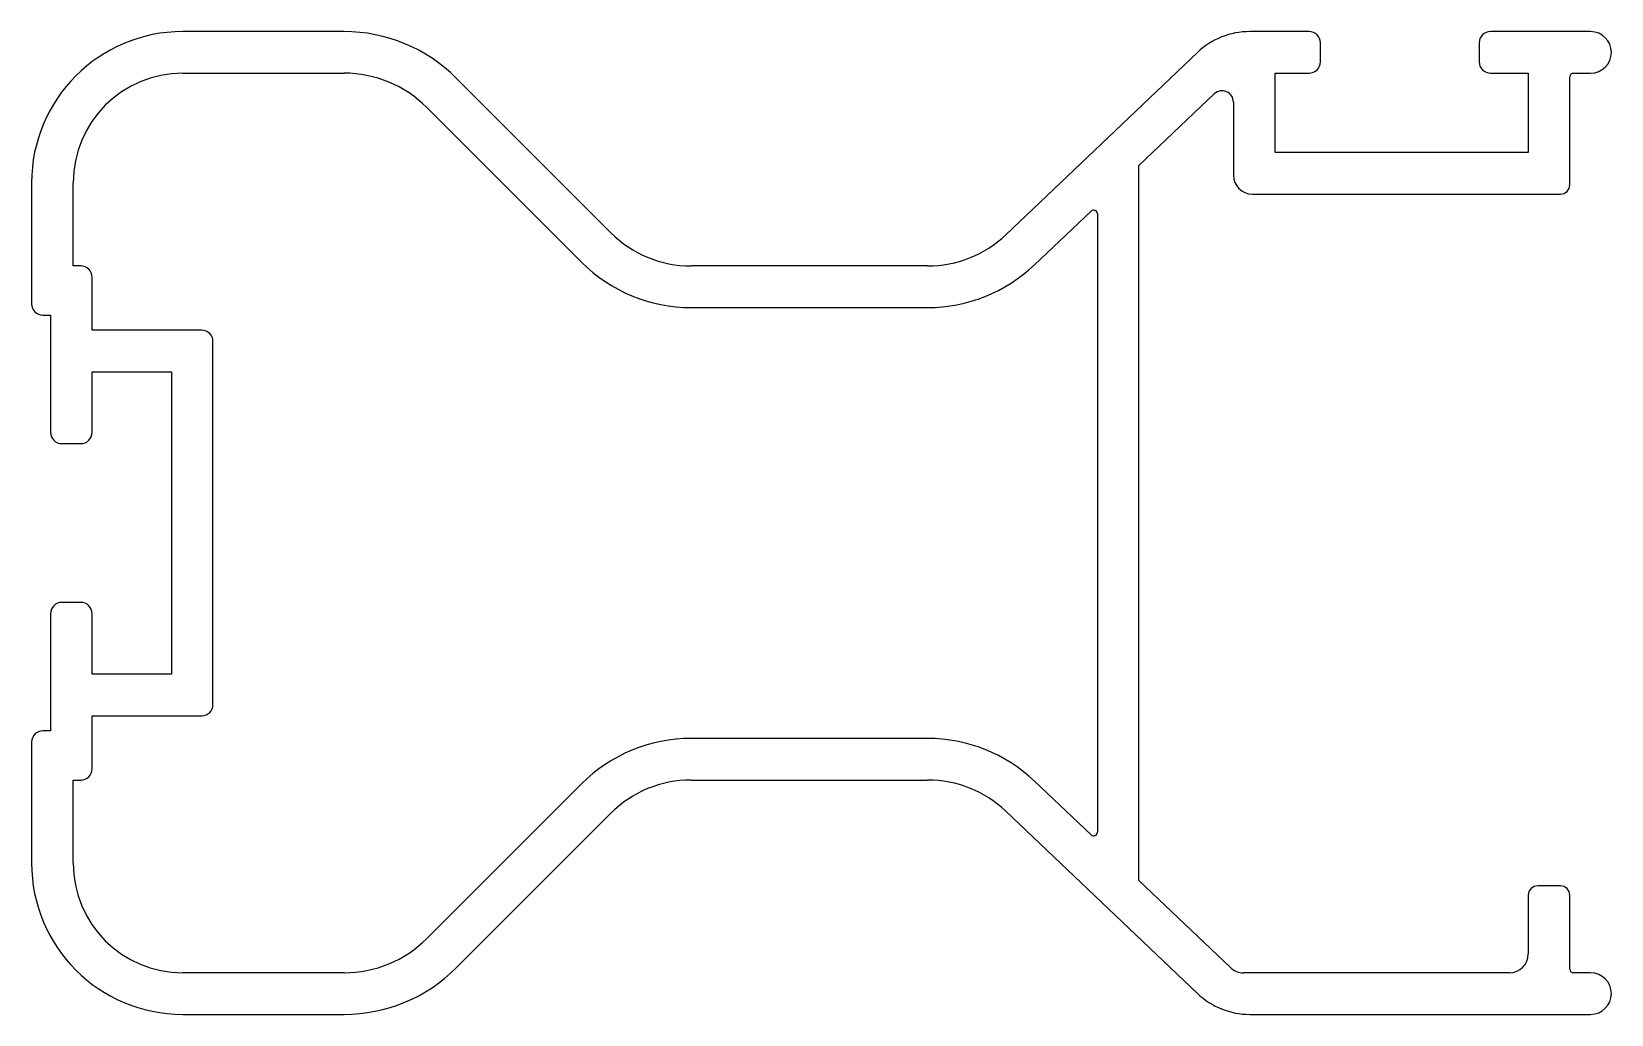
# Model space of a CAD drawing. Extents: x 2352 to 2393.8, y 1883.3 to 1909.3.
import ezdxf

# ---------------------------------------------------------------- set-up
doc = ezdxf.new("R2010")
doc.units = 0
doc.layers.get('0').update_dxf_attribs({"linetype": 'CONTINUOUS'})

msp = doc.modelspace()

# ---------------------------------------------------------------- linework, layer by layer
for p, q in [((2360.279, 1909.315), (2356.012, 1909.315)), ((2385.812, 1909.315), (2384.242, 1909.315)), ((2386.112, 1908.515), (2386.112, 1909.015)), ((2390.312, 1909.015), (2390.312, 1908.515)), ((2393.262, 1909.315), (2390.612, 1909.315)), ((2382.864, 1908.765), (2377.787, 1903.94)), ((2356.012, 1908.215), (2360.279, 1908.215)), ((2384.912, 1906.115), (2384.912, 1908.215)), ((2384.912, 1908.215), (2385.812, 1908.215)), ((2390.612, 1908.215), (2391.612, 1908.215)), ((2391.612, 1908.215), (2391.612, 1906.115)), ((2392.812, 1908.215), (2393.262, 1908.215)), ((2367.34, 1903.993), (2363.249, 1908.085)), ((2392.712, 1905.265), (2392.712, 1908.115)), ((2381.312, 1905.773), (2383.306, 1907.667)), ((2383.812, 1907.449), (2383.812, 1905.515)), ((2362.471, 1907.307), (2366.562, 1903.216)), ((2391.612, 1906.115), (2384.912, 1906.115)), ((2381.312, 1886.857), (2381.312, 1905.773)), ((2352.012, 1905.315), (2352.012, 1902.115)), ((2353.112, 1903.115), (2353.112, 1905.315)), ((2384.312, 1905.015), (2392.462, 1905.015)), ((2378.544, 1903.142), (2380.044, 1904.567)), ((2380.212, 1904.494), (2380.212, 1888.135)), ((2353.312, 1903.115), (2353.112, 1903.115)), ((2353.612, 1901.415), (2353.612, 1902.815)), ((2375.72, 1903.115), (2369.461, 1903.115)), ((2369.461, 1902.015), (2375.72, 1902.015)), ((2352.312, 1901.815), (2352.512, 1901.815)), ((2352.512, 1901.815), (2352.512, 1898.715)), ((2356.512, 1901.415), (2353.612, 1901.415)), ((2356.812, 1891.515), (2356.812, 1901.115)), ((2353.612, 1898.715), (2353.612, 1900.315)), ((2353.612, 1900.315), (2355.712, 1900.315)), ((2355.712, 1900.315), (2355.712, 1892.315)), ((2352.812, 1898.415), (2353.312, 1898.415)), ((2353.312, 1894.215), (2352.812, 1894.215)), ((2352.512, 1893.915), (2352.512, 1890.815)), ((2353.612, 1892.315), (2353.612, 1893.915)), ((2355.712, 1892.315), (2353.612, 1892.315)), ((2353.612, 1889.815), (2353.612, 1891.215)), ((2353.612, 1891.215), (2356.512, 1891.215)), ((2352.512, 1890.815), (2352.312, 1890.815)), ((2375.72, 1890.615), (2369.461, 1890.615)), ((2352.012, 1890.515), (2352.012, 1887.315)), ((2353.112, 1887.315), (2353.112, 1889.515)), ((2353.112, 1889.515), (2353.312, 1889.515)), ((2366.562, 1889.414), (2362.471, 1885.323)), ((2369.461, 1889.515), (2375.72, 1889.515)), ((2380.044, 1888.062), (2378.544, 1889.487)), ((2363.249, 1884.545), (2367.34, 1888.636)), ((2377.787, 1888.689), (2382.864, 1883.865)), ((2383.738, 1884.552), (2381.312, 1886.857)), ((2391.612, 1886.465), (2391.612, 1884.915)), ((2392.462, 1886.715), (2391.862, 1886.715)), ((2392.712, 1884.515), (2392.712, 1886.465)), ((2360.279, 1884.415), (2356.012, 1884.415)), ((2391.112, 1884.415), (2384.082, 1884.415)), ((2393.262, 1884.415), (2392.812, 1884.415)), ((2356.012, 1883.315), (2360.279, 1883.315)), ((2384.242, 1883.315), (2393.262, 1883.315))]:
    msp.add_line(p, q)
for centre, radius, start, end in [((2356.012, 1905.315), 4, 90, 180), ((2360.279, 1905.115), 4.2, 45, 90), ((2384.242, 1907.315), 2, 90, 133.5359), ((2385.812, 1909.015), 0.3, 0, 90), ((2390.612, 1909.015), 0.3, 90, 180), ((2393.262, 1908.765), 0.55, 270, 90), ((2356.012, 1905.315), 2.9, 90, 180), ((2360.279, 1905.115), 3.1, 45, 90), ((2385.812, 1908.515), 0.3, 270, 360), ((2390.612, 1908.515), 0.3, 180, 270), ((2392.812, 1908.115), 0.1, 90, 180), ((2383.512, 1907.449), 0.3, 0, 133.5359), ((2384.312, 1905.515), 0.5, 180, 270), ((2392.462, 1905.265), 0.25, 270, 0), ((2380.112, 1904.494), 0.1, 0, 133.5359), ((2369.461, 1906.115), 3, 225, 270), ((2375.72, 1906.115), 3, 270, 313.5359), ((2369.461, 1906.115), 4.1, 225, 270), ((2353.312, 1902.815), 0.3, 0, 90), ((2375.72, 1906.115), 4.1, 270, 313.5359), ((2352.312, 1902.115), 0.3, 180, 270), ((2356.512, 1901.115), 0.3, 0, 90), ((2352.812, 1898.715), 0.3, 180, 270), ((2353.312, 1898.715), 0.3, 270, 360), ((2352.812, 1893.915), 0.3, 90, 180), ((2353.312, 1893.915), 0.3, 0, 90), ((2356.512, 1891.515), 0.3, 270, 0), ((2352.312, 1890.515), 0.3, 90, 180), ((2369.461, 1886.515), 4.1, 90, 135), ((2375.72, 1886.515), 4.1, 46.4641, 90), ((2353.312, 1889.815), 0.3, 270, 0), ((2369.461, 1886.515), 3, 90, 135), ((2375.72, 1886.515), 3, 46.4641, 90), ((2380.112, 1888.135), 0.1, 226.4641, 0), ((2356.012, 1887.315), 4, 180, 270), ((2356.012, 1887.315), 2.9, 180, 270), ((2391.862, 1886.465), 0.25, 90, 180), ((2392.462, 1886.465), 0.25, 0, 90), ((2360.279, 1887.515), 3.1, 270, 315), ((2391.112, 1884.915), 0.5, 270, 360), ((2360.279, 1887.515), 4.2, 270, 315), ((2384.082, 1884.915), 0.5, 226.4641, 270), ((2392.812, 1884.515), 0.1, 180, 270), ((2393.262, 1883.865), 0.55, 270, 90), ((2384.242, 1885.315), 2, 226.4641, 270)]:
    msp.add_arc(centre, radius, start, end)

doc.saveas('drawing.dxf')
